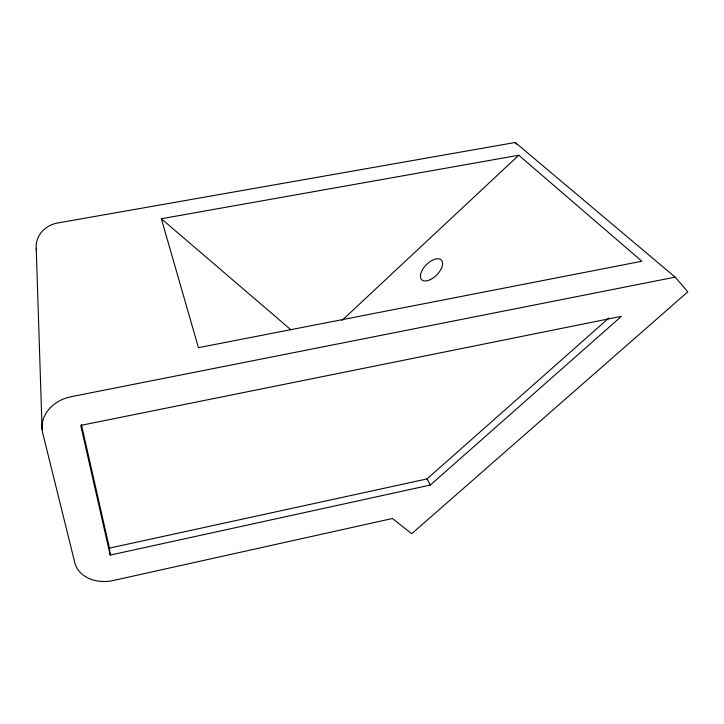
<?xml version="1.0" encoding="UTF-8"?>
<svg xmlns="http://www.w3.org/2000/svg" width="724" height="724" viewBox="0 0 724 724"><rect width="100%" height="100%" fill="white"/><g stroke="black" fill="none" stroke-linecap="round" stroke-linejoin="round"><path stroke-width="1.09" d="M342.063 320.388L518.773 155.235L641.871 261.246L198.43 347.674L161.334 218.729L518.773 155.235M110.211 555.091L80.726 425.395L621.436 316.307L430.327 485.044L110.211 555.091L109.442 548.122L427.015 478.917L608.784 318.08M675.166 277.138L71.205 396.68A35.784 29.584 -8.2 0 0 42.707 433.07L74.844 562.829A33.395 25.829 -11.5 0 0 113.27 580.503L392.435 518.493L411.712 533.733L687.8 291.844L675.166 277.138L515.216 142.483L57.784 222.965A26.625 23.901 -1.3 0 0 36.49 250.323M161.334 218.729L290.885 329.782M515.216 142.483L516.655 144.112M427.015 478.917L430.327 485.044M81.423 424.617L109.442 548.122M36.218 248.242L42.073 429.232M430.355 279.609A13.919 7.285 -45 0 0 441.64 260.359A13.919 7.285 -45 0 0 422.499 269.654A13.919 7.285 -45 0 0 430.355 279.609"/></g></svg>
